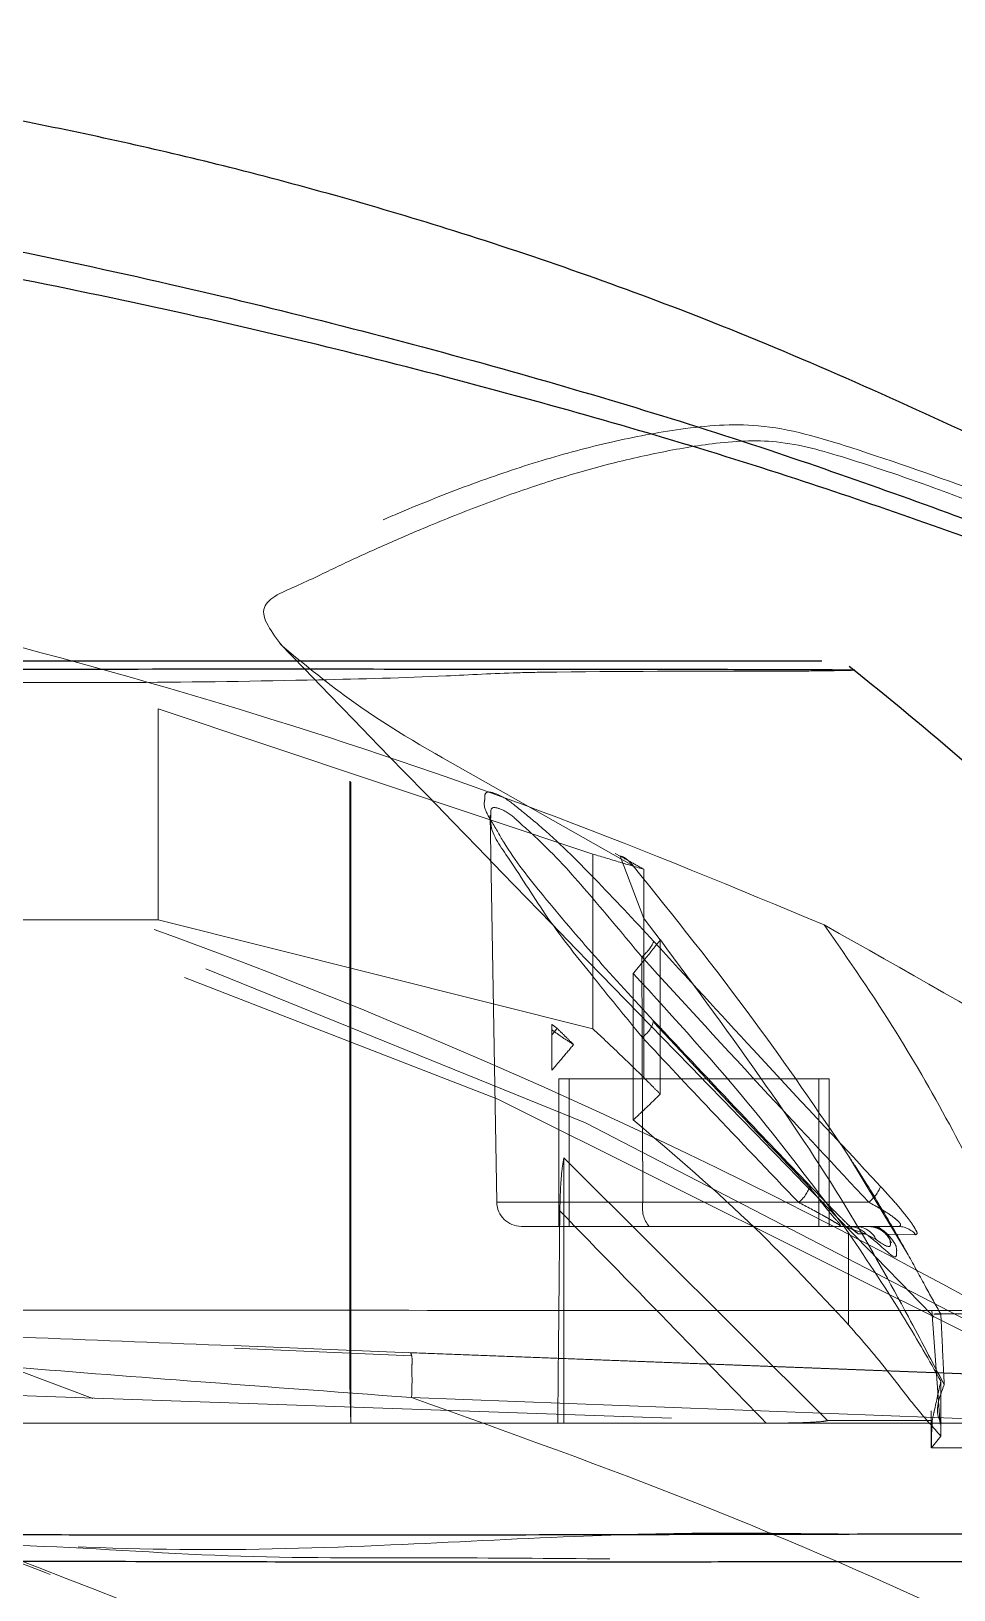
# Model space of a CAD drawing. Header units: millimetres. Extents: x 126 to 938, y 244 to 707.
# Drawn here: x 714.4 to 715.338, y 566.118 to 567.702 of the extents above; entities that cross this region are included whole.
import ezdxf

# ---------------------------------------------------------------- set-up
doc = ezdxf.new("R2010")
doc.units = ezdxf.units.MM
doc.linetypes.add('HIDDEN', pattern=[1.905, 1.27, -0.635])

msp = doc.modelspace()

# ---------------------------------------------------------------- linework, layer by layer
at = {"color": 7, "linetype": 'Continuous', "lineweight": 25}
msp.add_line((712.4689520265085, 567.0622526447003), (715.2036548520548, 567.0622526447003), dxfattribs=at)
at = {"color": 7, "linetype": 'HIDDEN', "lineweight": 18}
for p, q in [((715.1718885566218, 567.0622526447003), (713.9657021428568, 567.0622526447003)), ((715.2361066009028, 567.052626494569), (715.2352274323923, 567.0526324550334)), ((714.5291776324732, 567.013484124345), (714.97086295142, 566.8657957355206)), ((714.5291776324732, 567.013484124345), (714.5291776324732, 566.7989312450114)), ((714.724001374386, 566.9397114555064), (714.724001374386, 566.929209117097)), ((714.724001374386, 566.328030709428), (714.724001374386, 566.9397114555064)), ((714.7247732545359, 566.9387875835124), (714.7247732545359, 566.2872551719371)), ((714.724001374386, 566.880416754884), (714.724001374386, 566.929209117097)), ((714.8664117719156, 566.9052301685039), (714.8732782269938, 566.5118156711284)), ((714.724001374386, 566.880416754884), (714.724001374386, 566.5252326766674)), ((714.7248179580195, 566.4922117034619), (714.7248030568583, 566.8797730247204)), ((714.97086295142, 566.8657957355206), (714.97086295142, 566.688239459199)), ((714.998808589123, 566.8636440078441), (715.0227636958582, 566.8003915588084)), ((715.0227666760904, 566.8502687255566), (715.0227666760904, 566.8003915588084)), ((710.5125487710459, 566.7989312450114), (714.5291776324732, 566.7989312450114)), ((714.5291776324732, 566.7989312450114), (714.97086295142, 566.688239459199)), ((715.0227666760904, 566.8003915588084), (715.0232435132486, 566.7997716705029)), ((715.0227666760904, 566.8003915588084), (715.0227666760904, 566.6385113040631)), ((715.0232435132486, 566.7997716705029), (715.0395185615046, 566.7786001006785)), ((715.0395185615046, 566.7786001006785), (715.0395185615046, 566.6217922012036)), ((715.0207043553812, 566.7612730304423), (715.0218308831675, 566.5118156711284)), ((715.0120348597986, 566.7444406787579), (715.0120348597986, 566.595500592393)), ((714.9293453361017, 566.6871665755931), (714.9293453361017, 566.6926263610545)), ((714.9293453361017, 566.6820286552135), (714.9293453361017, 566.6926263610545)), ((714.9293453361017, 566.6460512916271), (714.9293453361017, 566.6871665755931)), ((714.9293453361017, 566.6460512916271), (714.9293453361017, 566.6820286552135)), ((715.0210739041788, 566.6795908252423), (715.0218308831675, 566.5118156711284)), ((715.2007193232996, 566.6372536460582), (714.9362058307154, 566.6372536460582)), ((714.9362058307154, 566.6372536460582), (714.9362058307154, 566.4872525970164)), ((714.9466932679636, 566.4872525970164), (714.9466932679636, 566.6372536460582)), ((714.9466932679636, 566.6372536460582), (715.2112067605478, 566.6372536460582)), ((715.2007193232996, 566.4872525970164), (715.2007193232996, 566.6372536460582)), ((715.2112067605478, 566.4872525970164), (715.2112067605478, 566.6372536460582)), ((714.9413765336496, 566.5568529407208), (714.9413765336496, 566.2872551719371)), ((714.9413765336496, 566.5568529407208), (715.2095795537455, 566.289812211198)), ((715.2308435107691, 566.5590583125775), (715.2914018298609, 566.4584456721966)), ((714.724001374386, 566.3372515479748), (714.724001374386, 566.5252326766674)), ((714.8732782269938, 566.5118156711284), (715.0218308831675, 566.5118156711284)), ((715.2514518167002, 566.5118156711284), (715.0218308831675, 566.5118156711284)), ((715.0218308831675, 566.5118156711284), (715.1798725987894, 566.5118156711284)), ((714.8982734347803, 566.4872525970164), (715.0283009673578, 566.4872525970164)), ((715.2007193232996, 566.4872525970164), (714.9362058307154, 566.4872525970164)), ((714.9466932679636, 566.4872525970164), (715.2112067605478, 566.4872525970164)), ((715.0283009673578, 566.4872525970164), (715.2808160449488, 566.4872525970164)), ((715.222892251156, 566.4872525970164), (715.0283009673578, 566.4872525970164)), ((715.2265311147196, 566.4872525970164), (715.222892251156, 566.4872525970164)), ((715.2265311147196, 566.4872525970164), (715.248766627453, 566.4795218745891)), ((715.2307600642664, 566.4872525970164), (715.2265311147196, 566.4872525970164)), ((715.2265311147196, 566.4872525970164), (715.2299494410975, 566.4870857040112)), ((715.2375162507517, 566.4872525970164), (715.2307600642664, 566.4872525970164)), ((715.2308315898401, 566.4808570186322), (715.2308315898401, 566.3872538844768)), ((715.2308315898401, 566.4808570186322), (715.2308405305369, 566.4808570186322)), ((715.2308405305369, 566.4808570186322), (715.2308435107691, 566.4808570186322)), ((715.2308435107691, 566.4808570186322), (715.2308435107691, 566.3872538844768)), ((715.2507663632853, 566.4872525970164), (715.2375162507517, 566.4872525970164)), ((715.248766627453, 566.4795218745891), (715.2591855193598, 566.4734898845378)), ((715.2522326375467, 566.4872525970164), (715.2507663632853, 566.4872525970164)), ((715.2527154351694, 566.486996297044), (715.2509690190775, 566.4872525970164)), ((715.2604521180613, 566.4872525970164), (715.2522326375467, 566.4872525970164)), ((715.2808160449488, 566.4872525970164), (715.2604521180613, 566.4872525970164)), ((715.2704001332743, 566.4792238513652), (715.2604521180613, 566.4872525970164)), ((715.2704001332743, 566.4792238513652), (715.299192156933, 566.4788245002452)), ((715.2731270457728, 566.4734362403576), (715.2704001332743, 566.4792238513652)), ((715.2723462249262, 566.4747594634716), (715.2710230018122, 566.4772449771586)), ((715.2746290828211, 566.4704738895122), (715.2723462249262, 566.4747594634716)), ((715.2731955911142, 566.4716361800853), (715.2731270457728, 566.4734362403576)), ((715.2913928891642, 566.458451632661), (715.2913869286997, 566.4584575931256)), ((715.2914018298609, 566.4584456721966), (715.2913928891642, 566.458451632661)), ((715.2914018298609, 566.4584456721966), (715.2914018298609, 566.4582728187266)), ((715.3156191970331, 566.4020000735943), (715.3240234519465, 566.2861048022929)), ((714.60545071616, 566.3660405914013), (714.7857815886957, 566.3587688247387)), ((714.786708440922, 566.3556872646038), (714.60684844508, 566.3633643428508)), ((716.9548512364847, 566.2255524436657), (713.2468284036142, 566.3552819530194)), ((715.5077130462153, 566.3314222137157), (714.7833556796534, 566.3589535991374)), ((714.7857815886957, 566.3587688247387), (715.507647481106, 566.3313328067485)), ((714.724001374386, 566.3372515479748), (714.7248239184839, 566.3372515479748)), ((714.724001374386, 566.3372515479748), (714.7248567010386, 566.3372515479748)), ((714.724001374386, 566.3325070182506), (714.724001374386, 566.3372515479748)), ((714.724001374386, 566.328030709428), (714.724001374386, 566.3325070182506)), ((714.7248567010386, 566.3372515479748), (714.7248239184839, 566.3372515479748)), ((714.7248567010386, 566.3372515479748), (714.7248567010386, 566.2872551719371)), ((715.3246463204844, 566.330140713853), (715.3246463204844, 566.2741838733378)), ((714.7247732545359, 566.2872551719371), (714.724001374386, 566.328030709428)), ((715.5298174287302, 566.2850021163646), (714.7866935397608, 566.3132487575238)), ((715.3149337436182, 566.2998079101269), (715.3149337436182, 566.2622569839184)), ((715.9442336226923, 566.2872551719371), (712.4737054969294, 566.2872551719371)), ((714.7247732545359, 566.2872551719371), (714.7248567010386, 566.2872551719371)), ((715.1472539569361, 566.2872551719371), (714.9352074529154, 566.2872551719371)), ((714.9413765336496, 566.2872551719371), (714.9352074529154, 566.2872551719371)), ((714.9413765336496, 566.2872551719371), (715.315792050503, 566.2872551719371)), ((715.1472539569361, 566.2872551719371), (715.3250754739267, 566.2872551719371)), ((715.2095795537455, 566.289812211198), (715.315792050503, 566.289812211198)), ((715.315792050503, 566.289812211198), (715.315792050503, 566.2872551719371)), ((715.315792050503, 566.2872551719371), (715.4378355409128, 566.2872551719371)), ((715.3150469924433, 566.2622569839184), (715.3246463204844, 566.2741838733378)), ((715.3150261308176, 566.2622569839184), (715.4617191220743, 566.2622569839184)), ((715.3150261308176, 566.2622569839184), (715.3150469924433, 566.2622569839184)), ((715.3150469924433, 566.2622569839184), (715.4617936278803, 566.2622569839184))]:
    msp.add_line(p, q, dxfattribs=at)
at = {"color": 7, "linetype": 'HIDDEN', "lineweight": 18, "flags": 128}
for points in [[(714.724001374386, 566.5252326766674), (714.7244573499186, 566.506743315858), (714.7248179580195, 566.4922117034619)], [(714.7248179580195, 566.4922117034619), (714.7248209382517, 566.41185868184), (714.7248239184839, 566.3372515479748)], [(714.7248567010386, 566.2872551719371), (714.7243768836481, 566.3125871459666), (714.724001374386, 566.3325070182506)]]:
    msp.add_lwpolyline(points, dxfattribs=at)
at = {"color": 7, "linetype": 'HIDDEN', "lineweight": 18}
for centre, radius, start, end in [((712.4736983350452, 561.1872472281483), 5.950008889255064, 2.000061522155501, 86.80824253981703), ((712.473701108752, 561.1872499447564), 5.950006022427449, 2.000036310601141, 86.80826775137147), ((712.4737119925136, 561.1872558024244), 5.935379830836895, 1.999959021739554, 88.0000409782593), ((714.9930482790114, 566.7953654843477), 0.04389936187989397, 309.0492459052975, 335.247450106869), ((715.006209173917, 566.7023092742504), 0.02714936704773619, 303.1968104408056, 347.3239303553194), ((712.473707300285, 561.1872552673046), 5.500000715256147, 269.9999812137001, 90.00001878630071), ((712.473707300285, 561.1872552673046), 5.500000715256147, 269.9999812137001, 90.00001878630071), ((715.1635977542961, 566.5352024532536), 0.02849231723571931, 304.8340284357388, 346.9343520287987), ((715.2244930210823, 566.544460729806), 0.04233764893380681, 309.5504222978172, 336.9076244013273), ((714.8982790399106, 566.5122573097677), 0.02500471337952839, 181.0120230342518, 269.9871564091051), ((715.0503166277567, 566.5061853443508), 0.02903684253542267, 168.8193612140098, 220.6944529668226), ((715.0503166277567, 566.5061853443508), 0.02903684253542267, 168.8193612140098, 220.6944529668226), ((715.2228946568443, 566.4623208293672), 0.02493176776532724, 43.94670994817035, 90.00552852037907), ((715.2307589359176, 566.4624139725529), 0.02483862448919072, 43.53219447626637, 89.99739721400161), ((715.2373480108622, 566.4630473130463), 0.02420586864257061, 25.55685967821407, 89.6017695804483), ((715.250769679618, 566.4622552862654), 0.02499731097119578, 26.56970697689945, 90.00760129207278), ((715.2522075954608, 566.4626267974896), 0.02462581225952496, 42.37420062286228, 89.94173568513645), ((715.2518511172844, 566.4633122032044), 0.02369985962849166, 36.00701073309779, 87.9099981291114), ((715.280775568469, 566.4629172151012), 0.02433541557696801, 40.81873610716577, 89.90470133864812)]:
    msp.add_arc(centre, radius, start, end, dxfattribs=at)
at = {"color": 7, "linetype": 'Continuous', "lineweight": 25}
for points, knots in [([(715.9472704793436, 566.9747887889567), (715.8588795059284, 567.0268509974403), (715.6708990000145, 567.1375713562236), (715.3822179166633, 567.2820472695264), (715.0989083162517, 567.4080163804689), (714.8408584296297, 567.4984379399642), (714.6109509649926, 567.5635709925393), (714.3762381805185, 567.6160724232227), (714.1414525385702, 567.6543882312185), (713.9135801045602, 567.6776662735082), (713.7299796016772, 567.6877757455204), (713.5791739729076, 567.6897454578453), (713.4399423633569, 567.6917905717961), (713.287042918762, 567.6943322436409), (713.126053245603, 567.6969502389225), (712.9588151150624, 567.6992960648685), (712.7905869853462, 567.7010905175391), (712.6080133635962, 567.7022020740407), (712.4231152552511, 567.7023550001032), (712.2381622893922, 567.7015756405184), (712.0651481788186, 567.7000755979167), (711.9007322123509, 567.6980634918211), (711.76193414748, 567.695994753081), (711.6575219777206, 567.6942890284922), (711.5860097573906, 567.6930984698092), (711.5200831266523, 567.6920486658086), (711.43070309715, 567.6905865244839), (711.2946071607263, 567.6891814692667), (711.1095488602718, 567.6830706150598), (710.8738585682239, 567.6624519787795), (710.5927392854986, 567.6209599089093), (710.2904837978414, 567.5529770450813), (709.9659949288681, 567.4530327817155), (709.6233365183123, 567.3110958769531), (709.2810310160725, 567.1416294240304), (709.0600950856269, 567.0087208616754), (708.9613021279795, 566.949289921922)], [0, 0, 0, 0, 0.04231736362872776, 0.08999606087041477, 0.1331123179961992, 0.1701618733610372, 0.2027108646094698, 0.2316588051868603, 0.2693587445506256, 0.3007927539516848, 0.3261309828795012, 0.345201322074111, 0.3630177887453735, 0.3835874888518798, 0.4082983958859761, 0.429453567013572, 0.4525992741077616, 0.4777157631982925, 0.5047874228981502, 0.5288908060094043, 0.5540307089799764, 0.5761782585917332, 0.5967364230268419, 0.6113073064644587, 0.6192661285243114, 0.6262475785535921, 0.6385131599523989, 0.6561504368125015, 0.6824067311702778, 0.7148913534796509, 0.7537160976182404, 0.7995730400635309, 0.8425872370741762, 0.8936451826707259, 0.9524427423695612, 1, 1, 1, 1]), ([(712.5378728772623, 567.6532803813641), (712.6812571453918, 567.6506656048541), (712.9646527416037, 567.6454975612628), (713.3839729880452, 567.6157715917827), (713.7895923799857, 567.5787146533997), (714.1746918195321, 567.522290593151), (714.5327599011798, 567.4500381998478), (714.8580867112654, 567.3672507968857), (715.1479928588319, 567.2802201511482), (715.325944811222, 567.2148992282396), (715.4092104102594, 567.1843348781291)], [0, 0, 0, 0, 0.1470747175839255, 0.2906896817979619, 0.4310749164203535, 0.5647916671621273, 0.6896955589664244, 0.8055916756709212, 0.9090342906289686, 1, 1, 1, 1]), ([(715.4237748052103, 567.1615837852185), (715.3418149510479, 567.190884383257), (715.1665948571643, 567.2535254603017), (714.8812742336069, 567.3369173175957), (714.5610971855896, 567.4166723200342), (714.2086736375244, 567.4866068724185), (713.8290602609244, 567.5421309269466), (713.4283608685648, 567.5786931186082), (713.0134294332141, 567.608627125626), (712.7328986008043, 567.6149586172247), (712.5909955169184, 567.6181613246623)], [0, 0, 0, 0, 0.09054682876782154, 0.1935779900985844, 0.3091218690316054, 0.4337747086725226, 0.5672581879498823, 0.7080876154858291, 0.8523396974540457, 0.9999999999999999, 0.9999999999999999, 0.9999999999999999, 0.9999999999999999]), ([(715.2352274323923, 567.0526324550334), (715.2258020554781, 567.0527609146134), (715.19411415205, 567.0531927928076), (715.12804777817, 567.0531583375848), (715.0254373187771, 567.0534341026728), (714.8875266292117, 567.0535104717374), (714.7162716924212, 567.0535938059224), (714.5138661680228, 567.0535801408929), (714.282612073042, 567.05347302351), (714.0255670134184, 567.0532804192968), (713.7459973559611, 567.0529664352415), (713.4470949319152, 567.0525052252356), (713.1323157857627, 567.0518940607459), (712.8051110538852, 567.0510972629828), (712.5836511987341, 567.0504227335273), (712.4715776111109, 567.0500813762371)], [0, 0, 0, 0, 0.01023229909790423, 0.03440075750896051, 0.07171442606968068, 0.1216190598510386, 0.1841049699049873, 0.2576150079243001, 0.3413339427098637, 0.43513561644183, 0.5366422509786885, 0.6448121707426349, 0.759600112920225, 0.8783414818417046, 1, 1, 1, 1]), ([(716.0200566913111, 566.1795972625439), (715.9891086956725, 566.2245507820453), (715.9171666396869, 566.3290502350786), (715.789896459279, 566.4872677096322), (715.6455833428405, 566.6563213577929), (715.4985518041668, 566.8141191762084), (715.3635428521249, 566.950195628944), (715.2719375554226, 567.0239128481884), (715.2315826083643, 567.0563875476543)], [0, 0, 0, 0, 0.1383754036175431, 0.3216690072696306, 0.5145973383427681, 0.7019878010020976, 0.8687164722323744, 1, 1, 1, 1]), ([(715.2361453439219, 567.0525907317821), (715.2366205443765, 567.0525996905602), (715.2375900721283, 567.0526179687078), (715.236607552361, 567.052623615482), (715.2361066009028, 567.052626494569)], [0, 0, 0, 0, 0.49013600047354, 1, 1, 1, 1]), ([(712.4736697341425, 566.1727963725749), (712.5002474271918, 566.1727158987593), (712.5702618306144, 566.172503904205), (712.7006204382179, 566.1725330674169), (712.8810834185305, 566.1726213545375), (713.0760114606242, 566.172878671283), (713.2652044964594, 566.1731550866418), (713.4279639247779, 566.1733606690344), (713.578797447536, 566.1735323090181), (713.7838294722168, 566.1737057598554), (714.0421530254404, 566.1738507572483), (714.3406401913644, 566.173910044554), (714.5412177829077, 566.1738774786393), (714.6490584673951, 566.1738151654303), (714.6814655154745, 566.1737994071758), (714.7135844692701, 566.1737741450677), (714.7454093754553, 566.1737480457731), (714.7769362636712, 566.1737345141402), (714.8003797568525, 566.1736877528577), (714.821088408154, 566.1737067072667), (714.8438414938375, 566.1737444088814), (714.9346035003244, 566.1739394026071), (715.0654255820067, 566.1742901152077), (715.2279903404515, 566.1745917893278), (715.3612654260148, 566.1746360942059), (715.4839943671276, 566.1746826989121), (715.6222821184442, 566.1746695684225), (715.7634735947414, 566.174619277779), (715.8953856352048, 566.1745974551583), (715.9675440063828, 566.1745580747048), (715.9955532218439, 566.1745427886668)], [0, 0, 0, 0, 0.02263940906283525, 0.05963966535553109, 0.1110414659243418, 0.1763608157247533, 0.2256826885607465, 0.2721993853105403, 0.3150020829021037, 0.3541652471321644, 0.4468490979581632, 0.5350463639810237, 0.6084215277748363, 0.6177043828428657, 0.6269068485794, 0.6360263874734664, 0.6450638446394956, 0.6540158352644037, 0.6628815145991086, 0.6650334110628987, 0.6716558083554499, 0.6822629935131838, 0.7423461571224348, 0.7830926127752273, 0.8207385257216829, 0.8558720551673417, 0.8876351541837546, 0.9385343035528264, 0.9761412860747425, 1, 1, 1, 1]), ([(716.0045207406504, 566.1475597659771), (715.9959357466274, 566.1474613989441), (715.9736502399417, 566.1472060511634), (715.9306826732972, 566.1469855339756), (715.8885728812747, 566.1468305822835), (715.8515891491822, 566.1467140164315), (715.8258051599056, 566.1466514267536), (715.7973012339723, 566.1465832800677), (715.7658965292301, 566.1465264349952), (715.7314063026486, 566.146466149192), (715.6936447725784, 566.1464066616905), (715.652423192195, 566.1463480308904), (715.6108380330122, 566.1462890724224), (715.5664335621942, 566.1462480723304), (715.516408371787, 566.1462285148955), (715.454268543101, 566.1462084057191), (715.3786143522443, 566.1462071323577), (715.2977844953514, 566.146202391478), (715.2119438571757, 566.1462217592136), (715.1189615972676, 566.1461327238219), (715.0151978961472, 566.1459998043115), (714.9115593345873, 566.1458954944487), (714.8094932849955, 566.1458634115141), (714.6980543820561, 566.1459888219085), (714.5595043655311, 566.1462772949129), (714.3904060299884, 566.1467308487883), (714.2061155093643, 566.1472741108342), (714.0256614771586, 566.1477875270973), (713.8668091366271, 566.1482113363322), (713.6333993355107, 566.148777299748), (713.3135479182349, 566.149514614976), (712.8966005065521, 566.150423013433), (712.6152893837057, 566.1509963380199), (712.4736250306589, 566.1512850562756)], [0, 0, 0, 0, 0.007294623479410969, 0.01893587577214551, 0.03650726993739855, 0.04307310318267955, 0.05035889658903558, 0.05841445395366172, 0.06729125874333551, 0.07704164546894283, 0.08771878894035035, 0.09937501990328276, 0.1120652012066745, 0.1230512553405597, 0.1371028666350556, 0.1545686265562497, 0.1758477671472218, 0.2013817229257485, 0.2232449404495881, 0.2487814363883447, 0.2803832312600485, 0.3114068488762438, 0.3368369880044355, 0.3671026579679934, 0.4060898750370777, 0.4545549267205621, 0.5107759476837105, 0.56267122812136, 0.6078765834765486, 0.6457437934245708, 0.7609862079204994, 0.87963599205901, 1, 1, 1, 1])]:
    msp.add_open_spline(points, degree=3, knots=knots, dxfattribs=at)
at = {"color": 7, "linetype": 'HIDDEN', "lineweight": 18}
for points, knots in [([(715.9477413560373, 566.9756053725903), (715.9412243771177, 566.9795020599247), (715.9132935927515, 566.996202671515), (715.8503997728887, 567.0262481904109), (715.7503917677611, 567.0738688387246), (715.6316568597689, 567.1259694482119), (715.500115073266, 567.180415441183), (715.3693021464179, 567.2326392835165), (715.247831893908, 567.2750513741221), (715.1454818820641, 567.3061095176918), (715.0622165375801, 567.299295219241), (714.989207462564, 567.2852924033999), (714.9186477624241, 567.2664409592372), (714.8484484505186, 567.2426620140224), (714.7898573563632, 567.2195010116734), (714.7424674162266, 567.1989724659646), (714.7061201629342, 567.1829083752502), (714.6697691582276, 567.1646001710253), (714.6364998871826, 567.1530209694477), (714.6027796454485, 567.1229217012245), (714.6495636378096, 567.0715307790175), (714.719516089062, 567.0232800159846), (714.8463535581606, 566.9477329147055), (714.9435940009935, 566.8940984594244), (714.998808589123, 566.8636440078441)], [0, 0, 0, 0, 0.01193644901539988, 0.05115781217989747, 0.1094481919907005, 0.1861743816045954, 0.2549494205494959, 0.3333748884476264, 0.4073331878999519, 0.4580713727160056, 0.4993026174799532, 0.5369369929066267, 0.5751428665106922, 0.6139727598137831, 0.6534233635278751, 0.6741974566826453, 0.6951065855076849, 0.7161261880847272, 0.7372941158812386, 0.7532168685271423, 0.7746773883149473, 0.8241655465640308, 0.9001585488240353, 1, 1, 1, 1]), ([(714.6554828549845, 567.0769571105662), (714.6444249877434, 567.091342453668), (714.6229028416329, 567.1193409319758), (714.6766315506346, 567.1406434430819), (714.7136519737907, 567.1595348560056), (714.7582690558904, 567.1794789307086), (714.8061385989546, 567.2002767873277), (714.8593021531941, 567.2215286021967), (714.9173143695599, 567.2421212091234), (714.9754539485524, 567.2596668239456), (715.0337539540528, 567.2734833072807), (715.0941201284613, 567.2842780044107), (715.1603176598716, 567.2884518954149), (715.2374612740075, 567.2661817891515), (715.330726669939, 567.2343273307059), (715.4362731047987, 567.1921073480589), (715.5424871630518, 567.1499949108802), (715.6565436775471, 567.1026160725349), (715.7622835100854, 567.0540445045516), (715.8775077412785, 567.0064641307819), (715.9152934032289, 566.9746225363824), (715.988280749045, 566.9552772212186), (715.9766391136847, 566.9488845106852), (715.9761399890406, 566.9486104289714)], [0, 0, 0, 0, 0.02924596646547047, 0.0569220040070973, 0.08926303854139818, 0.1213919798726045, 0.1532602615762076, 0.1952816433174599, 0.2367225498510086, 0.2775592812922854, 0.3178177427858902, 0.3575501852759495, 0.4015308818860885, 0.4500372173207348, 0.5179400545917352, 0.6010785264178115, 0.6791075410462089, 0.7492156483573493, 0.8483324180081808, 0.9235679525537004, 0.9741002616876775, 0.9988895720171996, 1, 1, 1, 1]), ([(715.2062089110834, 566.793745640916), (715.1160044989131, 566.8311866679727), (714.9324984912288, 566.9073542659147), (714.6482380096242, 567.0043307397299), (714.3083048521959, 567.1010963350266), (713.912561423026, 567.1847444665068), (713.4605798115472, 567.233718420463), (713.0066238500872, 567.264337471651), (712.5515948894076, 567.2767156462318), (712.09653938165, 567.2708808066453), (711.6420437302444, 567.2454315132829), (711.1878791350639, 567.2063303171827), (710.7395409935119, 567.1268433187475), (710.3018097841175, 567.0087344007529), (709.9490444603599, 566.8825446644809), (709.6769945907569, 566.7668182027405), (709.4792713459891, 566.6752565628976), (709.2913198449265, 566.583501029502), (709.1394293321232, 566.5060161556313), (709.0252674977314, 566.4468560921257), (708.9442828565053, 566.4048564847081), (708.8717650812978, 566.367278257065), (708.7874665754636, 566.3256624069461), (708.7070694650228, 566.2831255459174), (708.642501345562, 566.2676844015228), (708.6198062564356, 566.2622569839184)], [0, 0, 0, 0, 0.04286800910348014, 0.0872078983575944, 0.1317575571259973, 0.1979900406393501, 0.264474472224155, 0.3311575165065956, 0.3977141034193027, 0.464252403061731, 0.5308814069165763, 0.5975350640305698, 0.6642469636264188, 0.7304674446765838, 0.7963580123948869, 0.8285374963844404, 0.8602342608819765, 0.8920051099236712, 0.9203521539133135, 0.9350898317930043, 0.9484513594212207, 0.9604071260139918, 0.9709302055009108, 0.9897822395548614, 0.9999999999999999, 0.9999999999999999, 0.9999999999999999, 0.9999999999999999]), ([(711.0271126891596, 567.1599446574871), (711.1900388029751, 567.1824409909185), (711.5164585425605, 567.2275120180752), (712.0105810784645, 567.2578020720416), (712.5060370214484, 567.268760561975), (713.0094178076333, 567.2550483045204), (713.5180728878378, 567.2175793071509), (714.0318155471336, 567.1518557153587), (714.3634900240713, 567.0595802355316), (714.5291776324732, 567.013484124345)], [0, 0, 0, 0, 0.1397463526730235, 0.279979476458924, 0.4204453677919568, 0.5608909643338014, 0.7077472423262529, 0.8540054667006526, 0.9999999999999999, 0.9999999999999999, 0.9999999999999999, 0.9999999999999999]), ([(712.6612068082316, 567.1423970500651), (712.8404200553426, 567.1323605601161), (713.1986781803879, 567.1122970094069), (713.732506562015, 567.0227745641422), (714.2580916304114, 566.8876986337118), (714.7649105192403, 566.7048001316862), (715.2390776480455, 566.4834744448252), (715.6788381725428, 566.2294594075157), (716.0881205000826, 565.9453006956211), (716.4717005123674, 565.628673361292), (716.8495432717177, 565.2597283344744), (717.2124458274744, 564.8343438207048), (717.5492727305418, 564.3501158220519), (717.8365105641828, 563.8355404235186), (718.0703979697041, 563.2955552067561), (718.2541273323689, 562.7362045865334), (718.3289404723134, 562.3516898123321), (718.3663369084818, 562.1594845096294)], [0, 0, 0, 0, 0.0655672754651895, 0.1310729510856261, 0.1974602184647737, 0.2636895202826277, 0.3277131201390289, 0.3884786754545258, 0.4490988163892885, 0.5096259679773383, 0.5700662721743041, 0.641911478792776, 0.713661743093596, 0.7853303573156628, 0.8569346825122677, 0.9284867201498247, 1, 1, 1, 1]), ([(714.6527112390024, 567.0798896590892), (714.7866286566285, 566.9417688789035), (715.0081319924072, 566.7133130581911), (715.2300292454486, 566.4852398729104), (715.3177709247095, 566.395056132478)], [0, 0, 0, 0, 0.6045842025602708, 1, 1, 1, 1]), ([(715.0120408202631, 566.8537377158824), (714.9578196683826, 566.8844532692334), (714.8624045868469, 566.9385046297404), (714.7396643877914, 567.0077822358672), (714.6792426032059, 567.0574329043503), (714.6554828549845, 567.0769571105662)], [0, 0, 0, 0, 0.4440286338177737, 0.7813745527465344, 1, 1, 1, 1]), ([(714.0363157655222, 567.0442818443005), (714.113198568567, 567.0430922111432), (714.2694464146298, 567.0406745363046), (714.488159162246, 567.0393499264079), (714.6730993408493, 567.0422160640677), (714.8029214560327, 567.0454744093679), (714.8834696099781, 567.050152672302), (714.9991383673065, 567.051669617087), (715.1035168828224, 567.0518543055698), (715.1981223047519, 567.0518215016218), (715.2203996030672, 567.052300688262), (715.2298977919284, 567.0524710745121), (715.2359377211187, 567.0525867552522), (715.2361453439219, 567.0525907317821)], [0, 0, 0, 0, 0.1922279902610009, 0.390662257900913, 0.5467452343626474, 0.6546144591366517, 0.7152886386506356, 0.748403740354805, 0.9437764532583155, 0.9762509996046347, 0.9848976613239461, 0.9994808565149474, 1, 1, 1, 1]), ([(714.7247732545359, 566.9387875835124), (714.7246293496621, 566.9389605537281), (714.7243726957859, 566.9392690455473), (714.7241147089588, 566.9395764233113), (714.724001374386, 566.9397114555064)], [0, 0, 0, 0, 0.5606962800829203, 1, 1, 1, 1]), ([(714.7247851754648, 566.9286369125073), (714.7247833391102, 566.9305303535688), (714.7247800575655, 566.9339139113952), (714.7247753345492, 566.9372974675041), (714.7247732545359, 566.9387875835124)], [0, 0, 0, 0, 0.5596006212523266, 1, 1, 1, 1]), ([(714.724001374386, 566.929209117097), (714.7241477967331, 566.9291043502618), (714.7244108856929, 566.9289161071537), (714.7246701880281, 566.9287226852939), (714.7247851754648, 566.9286369125073)], [0, 0, 0, 0, 0.5565507087117005, 1, 1, 1, 1]), ([(714.7247851754648, 566.9286369125073), (714.7247894189925, 566.9231791141008), (714.7247973252078, 566.9130105629664), (714.7248039064331, 566.8998776719386), (714.7248028732421, 566.8890475074222), (714.7248029943942, 566.8829280972418), (714.7248030568583, 566.8797730247204)], [0, 0, 0, 0, 0.3350817776825784, 0.6242986524474675, 0.8062942402877934, 1, 1, 1, 1]), ([(714.8611039782984, 566.921371106309), (714.8608884298571, 566.9202729065579), (714.8594535415668, 566.9129622809043), (714.8689945034888, 566.8980166550743), (714.8863136057714, 566.8657941784238), (714.9233858144095, 566.8194078907512), (714.9743121907381, 566.759417320378), (715.0126901763686, 566.7179623383306), (715.03269680991, 566.696351651353)], [0, 0, 0, 0, 0.01164527348560032, 0.07752163027936963, 0.1691278651798053, 0.4070172758118159, 0.6908751758494404, 1, 1, 1, 1]), ([(715.0329143668635, 566.7769848148052), (715.0128228442782, 566.7985431776201), (714.9748112684089, 566.8393298994963), (714.9288102945873, 566.8854142698248), (714.8932023470012, 566.9139442037123), (714.8786481744982, 566.925487016602), (714.860956090122, 566.9308100182309), (714.861063297722, 566.9239675300826), (714.8611039782984, 566.921371106309)], [0, 0, 0, 0, 0.3715035174094187, 0.7028553499475245, 0.8346074353327648, 0.9272911877677101, 0.9724101986701247, 1, 1, 1, 1]), ([(715.0210739041788, 566.6795908252423), (715.0037251460687, 566.7008067164653), (714.9702204402622, 566.7417798045294), (714.9216150069554, 566.8031156046807), (714.8906179005563, 566.8551272747128), (714.8654162163396, 566.8896736707483), (714.8672399818101, 566.9040045670847), (714.8673982287867, 566.9052480498973)], [0, 0, 0, 0, 0.2997131362811167, 0.5788195554788155, 0.8432861087658284, 0.9864020347593279, 1, 1, 1, 1]), ([(714.8673982287867, 566.9052480498973), (714.8671688114201, 566.9080626234866), (714.8666200442759, 566.9147950933693), (714.8830320222987, 566.910226267579), (714.8961706139007, 566.8978087894501), (714.9286467221306, 566.8691569820572), (714.9696284103335, 566.8226373566027), (715.003115160896, 566.7824052692346), (715.0207043553812, 566.7612730304423)], [0, 0, 0, 0, 0.03091784417296729, 0.0739555915426014, 0.1618622101852166, 0.3020806637509954, 0.6334120589772498, 0.9999999999999999, 0.9999999999999999, 0.9999999999999999, 0.9999999999999999]), ([(714.7248030568583, 566.8797730247204), (714.7246532860206, 566.879894512737), (714.7243871215757, 566.8801104145175), (714.724118738291, 566.8803235505712), (714.724001374386, 566.880416754884)], [0, 0, 0, 0, 0.5627003927256606, 1, 1, 1, 1]), ([(714.97086295142, 566.8657957355206), (714.980690223687, 566.8628235908503), (714.9979758736056, 566.857595746248), (715.0152941994819, 566.8524772458641), (715.0227666760904, 566.8502687255566)], [0, 0, 0, 0, 0.5685220002355671, 1, 1, 1, 1]), ([(715.0227666760904, 566.8502687255566), (715.0182972702144, 566.8527755896083), (715.0103201200703, 566.8572499272466), (715.002324468786, 566.8616911122615), (714.998808589123, 566.8636440078441)], [0, 0, 0, 0, 0.560276012795772, 1, 1, 1, 1]), ([(714.998808589123, 566.8636440078441), (714.9997750972873, 566.8634292746656), (715.0019679555073, 566.8629420781443), (715.005136977866, 566.8607708771385), (715.0086209276592, 566.8577197711913), (715.010827706282, 566.8551373941074), (715.0120288993342, 566.8537317554179)], [0, 0, 0, 0, 0.1748595089507674, 0.3967293041995013, 0.6716278829045376, 1, 1, 1, 1]), ([(715.2308494712336, 566.5590642730418), (715.1991750757603, 566.6054551857766), (715.1301407319863, 566.7065641783832), (715.0535111520852, 566.802058291686), (715.0120408202631, 566.8537377158824)], [0, 0, 0, 0, 0.4588208381736379, 0.9999999999999999, 0.9999999999999999, 0.9999999999999999, 0.9999999999999999]), ([(715.2062089110834, 566.793745640916), (715.2311504689549, 566.7577419701878), (715.2779652323118, 566.6901638608408), (715.3351334441156, 566.5893986621716), (715.3815528250069, 566.4981930764429), (715.4158893157024, 566.4252507175897), (715.4407800233921, 566.3700873471937), (715.4567476730012, 566.3334899433994), (715.4651828983999, 566.3046507207248), (715.465846188501, 566.2840212455299), (715.467065260378, 566.2700331001652), (715.4630658816303, 566.2641336688085), (715.4617936278803, 566.2622569839184)], [0, 0, 0, 0, 0.2195694856709193, 0.4121271640309095, 0.5804723775428203, 0.7327763797125482, 0.8165487399862188, 0.8837638554873155, 0.9336098845342575, 0.9648903181091094, 0.9888311592214287, 1, 1, 1, 1]), ([(715.2062089110834, 566.793745640916), (715.287280986702, 566.7479018726824), (715.4572659233438, 566.651780612937), (715.7047673672637, 566.5002033862378), (715.9489859974979, 566.33379906843), (716.1804850717691, 566.1588852078598), (716.3803434813235, 565.9979987051397), (716.4945243850149, 565.888842033534), (716.5386379624827, 565.8466695586864)], [0, 0, 0, 0, 0.1704401874476276, 0.3573642865747787, 0.5309626076843676, 0.7110042695598571, 0.8883470428899398, 1, 1, 1, 1]), ([(715.0395275022013, 566.7786001006785), (715.0344582136659, 566.7721446534554), (715.0254303600761, 566.7606482014427), (715.0161181225316, 566.7493811118884), (715.0120348597986, 566.7444406787579)], [0, 0, 0, 0, 0.561516476220302, 1, 1, 1, 1]), ([(715.2634383107645, 566.5278552810375), (715.220175499531, 566.574134542239), (715.1429108735231, 566.6567863558106), (715.0665281035748, 566.7402534723611), (715.0329143668635, 566.7769848148052)], [0, 0, 0, 0, 0.5599303778296569, 1, 1, 1, 1]), ([(715.039524521969, 566.7785941402142), (715.0756229738621, 566.7297024090327), (715.1430034167931, 566.6384423596425), (715.2279583505712, 566.5109262411071), (715.2856024735765, 566.4074945011928), (715.3160271352608, 566.3492919191158), (715.3280914689524, 566.3262127677624)], [0, 0, 0, 0, 0.3392992564764792, 0.6333272755117109, 0.8546027512248047, 1, 1, 1, 1]), ([(715.0207043553812, 566.7612730304423), (715.0635456659473, 566.714483724144), (715.1400395389983, 566.630940639004), (715.2174125069513, 566.548211405638), (715.2514518167002, 566.5118156711284)], [0, 0, 0, 0, 0.5600619874175874, 1, 1, 1, 1]), ([(715.0120348597986, 566.7444406787579), (715.0538072225124, 566.6986895892582), (715.1308952807132, 566.6142590610102), (715.1994329919693, 566.5227700842673), (715.2308315898401, 566.4808570186322)], [0, 0, 0, 0, 0.5418785177473182, 1, 1, 1, 1]), ([(715.03269680991, 566.696351651353), (715.0621714662101, 566.664926243861), (715.1147974886578, 566.6088172197806), (715.1679635236226, 566.5532198153026), (715.1913524533732, 566.5287612716381)], [0, 0, 0, 0, 0.5600775990508631, 0.9999999999999999, 0.9999999999999999, 0.9999999999999999, 0.9999999999999999]), ([(715.1914657021982, 566.5268181602183), (715.1674163173967, 566.5519793835747), (715.1142693846078, 566.6075833775077), (715.0616741186191, 566.6637096358327), (715.0328786040766, 566.6944383422557)], [0, 0, 0, 0, 0.4525074833034801, 1, 1, 1, 1]), ([(714.9293453361017, 566.6926263610545), (714.9303278105216, 566.6918621233818), (714.9320825369983, 566.6904971737692), (714.9338468543933, 566.6891446477084), (714.9346233273966, 566.688549403352)], [0, 0, 0, 0, 0.5599017470534732, 1, 1, 1, 1]), ([(714.9293453361017, 566.6820286552135), (714.9303299113644, 566.6832445048091), (714.9320897259978, 566.6854176956165), (714.9338485322439, 566.6875917025968), (714.9346233273966, 566.688549403352)], [0, 0, 0, 0, 0.5594766880846551, 1, 1, 1, 1]), ([(714.9293453361017, 566.6871665755931), (714.9329308342133, 566.6845168356317), (714.9400916128731, 566.6792249066501), (714.9476056657835, 566.6744478692036), (714.9513573314173, 566.672062758607)], [0, 0, 0, 0, 0.5007134394018767, 1, 1, 1, 1]), ([(714.9346233273966, 566.688549403352), (714.937757618745, 566.685466946196), (714.9433405215321, 566.6799763721765), (714.948913202971, 566.6744754250312), (714.9513573314173, 566.672062758607)], [0, 0, 0, 0, 0.5614089064230909, 1, 1, 1, 1]), ([(714.97086295142, 566.688239459199), (714.9807321660475, 566.6789791751612), (714.9982062773131, 566.662583216644), (715.0153190412074, 566.645810811594), (715.0227666760904, 566.6385113040631)], [0, 0, 0, 0, 0.5647906481384731, 1, 1, 1, 1]), ([(715.1798725987894, 566.5118156711284), (715.1500824709447, 566.5429893590488), (715.0968816457702, 566.5986610208072), (715.0442389847782, 566.6548605615081), (715.0210739041788, 566.6795908252423)], [0, 0, 0, 0, 0.5599561237415117, 1, 1, 1, 1]), ([(714.9513573314173, 566.672062758607), (714.9472323545339, 566.6671797405387), (714.9399025167723, 566.6585029088283), (714.9325570364523, 566.6498393165343), (714.9293453361017, 566.6460512916271)], [0, 0, 0, 0, 0.5627651003530306, 1, 1, 1, 1]), ([(715.0227666760904, 566.6385113040631), (715.0258717739674, 566.6353698096248), (715.0314178265206, 566.629758748737), (715.0370428498427, 566.6242269030759), (715.0395185615046, 566.6217922012036)], [0, 0, 0, 0, 0.5598753071784225, 1, 1, 1, 1]), ([(715.0395185615046, 566.6217922012036), (715.0344446263613, 566.6168287019184), (715.0253811289393, 566.6079624744829), (715.0161140391747, 566.5993094660093), (715.0120348597986, 566.595500592393)], [0, 0, 0, 0, 0.5598208844910351, 1, 1, 1, 1]), ([(715.2308435107691, 566.3872538844768), (715.1998156722203, 566.4204581300862), (715.130966783588, 566.4941363337582), (715.0542035373129, 566.5595607320288), (715.0120348597986, 566.595500592393)], [0, 0, 0, 0, 0.4506657865501796, 1, 1, 1, 1]), ([(714.9373651410563, 566.503023986024), (714.9376169197593, 566.5129300466687), (714.937986294148, 566.527462829031), (714.9395212356519, 566.5454234247632), (714.9408197130446, 566.5534226615965), (714.9413765336496, 566.5568529407208)], [0, 0, 0, 0, 0.5501401951139206, 0.8070885098597502, 1, 1, 1, 1]), ([(715.2308375503046, 566.5590583125775), (715.233044447586, 566.5556657694699), (715.244662206241, 566.5378064212431), (715.2628326182917, 566.508549070734), (715.2797170284595, 566.4793897946265), (715.2881530350174, 566.4641894848046), (715.2904572871429, 566.4600121217798), (715.2911568033279, 566.4587240163155), (715.2914018298609, 566.4582728187266)], [0, 0, 0, 0, 0.1032358989615961, 0.54346424219248, 0.8783086239693059, 0.9626107089687651, 0.9869032789388371, 1, 1, 1, 1]), ([(715.1913524533732, 566.5287612716381), (715.1965327453033, 566.52337356975), (715.2067471128912, 566.5127502364942), (715.2193777519534, 566.4999426344541), (715.2287149926893, 566.4905729983137), (715.2343482466391, 566.4852274144206), (715.2380965597888, 566.4814851353626), (715.2402246535554, 566.4800435459005), (715.2408451701624, 566.4796232024852)], [0, 0, 0, 0, 0.3212812701569251, 0.6334942193673819, 0.7733959408865552, 0.8896394946796952, 0.9678207194703086, 1, 1, 1, 1]), ([(715.2225018407328, 566.48789632718), (715.2223289476473, 566.4884564522736), (715.2217979301131, 566.4901768001121), (715.2176200985493, 566.494221251126), (715.2074686964987, 566.5064491844465), (715.1982677130367, 566.5181604058404), (715.1914657021982, 566.5268181602183)], [0, 0, 0, 0, 0.03489429098519223, 0.1071730561222152, 0.3399598451638616, 1, 1, 1, 1]), ([(715.299192156933, 566.4788245002452), (715.2996654343923, 566.4791450524388), (715.3011686493753, 566.4801631842993), (715.2986720264433, 566.4843577923297), (715.2960381856052, 566.4891799346711), (715.2887022289585, 566.4990599495928), (715.2779814547029, 566.5120483632921), (715.2683634548198, 566.5225021505662), (715.2634383107645, 566.5278552810375)], [0, 0, 0, 0, 0.02499684903846864, 0.07939452274194708, 0.1810377895960076, 0.3198125914791207, 0.6516925543492043, 1, 1, 1, 1]), ([(715.222892251156, 566.4872525970164), (715.2229146503462, 566.4873366717471), (715.2230398487466, 566.4878066004248), (715.2215701543303, 566.4883787340591), (715.2201275820961, 566.4896465212277), (715.2167466665451, 566.4915773839904), (715.2119252505249, 566.4944639882895), (715.1993521751308, 566.5015023335822), (715.1884426524002, 566.5072783108632), (715.1798725987894, 566.5118156711284)], [0, 0, 0, 0, 0.004994564162156873, 0.02791669881138813, 0.0710394807435974, 0.1340667992195352, 0.2545922716895924, 0.4144396275371597, 1, 1, 1, 1]), ([(715.2808160449488, 566.4872525970164), (715.2817570898471, 566.4872409335953), (715.2829933703255, 566.4872256109898), (715.2839063018222, 566.4885172776779), (715.283649285019, 566.489609085059), (715.2829029582035, 566.4908003591249), (715.280943175924, 566.4930149398895), (715.2753153838667, 566.4976575894614), (715.2651733385983, 566.5042526687146), (715.2562108168462, 566.5091926144544), (715.2514518167002, 566.5118156711284)], [0, 0, 0, 0, 0.05890028048773263, 0.0773791633755237, 0.09875754268102131, 0.1302858881028021, 0.1740594597695775, 0.2998714089615571, 0.628239444301972, 1, 1, 1, 1]), ([(714.9352074529154, 566.2872551719371), (714.9356226915925, 566.3275021654408), (714.9363647368621, 566.3994248759096), (714.937059262667, 566.471348060326), (714.9373651410563, 566.503023986024)], [0, 0, 0, 0, 0.5595867180368419, 1, 1, 1, 1]), ([(714.9373651410563, 566.503023986024), (714.976569744512, 566.4627703688543), (715.0465766823145, 566.3908902265971), (715.1164919545141, 566.3189209258468), (715.1472539569361, 566.2872551719371)], [0, 0, 0, 0, 0.5600102602154974, 1, 1, 1, 1]), ([(715.2308435107691, 566.4808570186322), (715.2505038711131, 566.4515562235124), (715.2834992503258, 566.4023815985672), (715.3128031898472, 566.3509334029004), (715.3246463204844, 566.330140713853)], [0, 0, 0, 0, 0.5958519287626052, 1, 1, 1, 1]), ([(715.2408451701624, 566.4796232024852), (715.2421723739163, 566.4796078547242), (715.2448129011507, 566.4795773197137), (715.2474533452978, 566.479540291416), (715.248766627453, 566.4795218745891)], [0, 0, 0, 0, 0.5026283147644292, 1, 1, 1, 1]), ([(715.248766627453, 566.4795218745891), (715.2540851204337, 566.4753238772848), (715.2620185789262, 566.4690618332276), (715.2797497272309, 566.4528308582409), (715.2796369421308, 566.4594398609318), (715.2796090508921, 566.4610742370312)], [0, 0, 0, 0, 0.6048838364862502, 0.902289582202232, 0.9999999999999999, 0.9999999999999999, 0.9999999999999999, 0.9999999999999999]), ([(715.2507097388727, 566.4872525970164), (715.2528514891902, 566.4870949925757), (715.2572192771335, 566.4867735812654), (715.2633531049173, 566.4841269633479), (715.2687242197757, 566.4801176983341), (715.2711957468333, 566.4764665152424), (715.2724117900354, 566.4746700565045)], [0, 0, 0, 0, 0.2443604689223901, 0.4983375985364872, 0.7531715660612838, 1, 1, 1, 1]), ([(715.2591855193598, 566.4734898845378), (715.2658934675425, 566.468959655876), (715.2741306390186, 566.4633966626479), (715.27334200103, 566.4703460354323), (715.2731955911142, 566.4716361800853)], [0, 0, 0, 0, 0.8143509215612931, 1, 1, 1, 1]), ([(715.2796090508921, 566.4610742370312), (715.2796653720712, 566.4616012842001), (715.2804002793995, 566.4684784631402), (715.2752009765456, 566.4740652342699), (715.2704001332743, 566.4792238513652)], [0, 0, 0, 0, 0.07663711727488033, 1, 1, 1, 1]), ([(715.3246582414133, 566.3979886810009), (715.3195863801125, 566.4070818294088), (715.3083795898683, 566.4271740600166), (715.2973983724153, 566.4473905097155), (715.2913869286997, 566.4584575931256)], [0, 0, 0, 0, 0.4525703783465377, 1, 1, 1, 1]), ([(715.2914018298609, 566.4582728187266), (715.2913987834661, 566.4583085762122), (715.2913935380201, 566.4583701453716), (715.2913888810457, 566.4584317616836), (715.2913869286997, 566.4584575931256)], [0, 0, 0, 0, 0.5807694270598515, 1, 1, 1, 1]), ([(714.7866935397608, 566.3132487575238), (714.7069595273348, 566.3191961457951), (714.5646804277393, 566.3298087943053), (714.3113730103205, 566.3495049942534), (714.0439552164767, 566.3706794487335), (713.7472686376408, 566.3948814216797), (713.5393133522833, 566.4107938903468), (713.4060277188123, 566.4228738309214), (713.3589357494008, 566.4259107761139), (713.3333585944199, 566.4301799860394), (713.3262094231957, 566.4304507143654), (713.3245838240349, 566.4315546879484), (713.3242190743906, 566.431802395982)], [0, 0, 0, 0, 0.1634552912002383, 0.2916731636663892, 0.5194165903151013, 0.7118074186632716, 0.9003920010721103, 0.9453222402044731, 0.9859708092371284, 0.9960165009357893, 0.9991061881050551, 1, 1, 1, 1]), ([(717.7590728665812, 561.8391453067486), (717.7497685233618, 561.9057081249207), (717.7307616485659, 562.0416823813763), (717.6919798762779, 562.2483873816007), (717.6438664343718, 562.4619487928828), (717.5897002811159, 562.6632974158651), (717.5297390292692, 562.8574287775971), (717.4630505757493, 563.0492043827157), (717.379987566641, 563.260575457124), (717.2687141477537, 563.5105761796955), (717.1257843630921, 563.7890532762141), (716.9464028268054, 564.089114650732), (716.745570483167, 564.3789582976766), (716.5317659355854, 564.6465041121471), (716.3341879845038, 564.8635561169315), (716.1537284938793, 565.0423168180608), (716.0273981446882, 565.1570474059208), (715.9354450578238, 565.2358715104817), (715.885080883955, 565.2779713530933), (715.8331540057571, 565.3202561497566), (715.7796510272594, 565.3626891611509), (715.7245439427207, 565.4052182837528), (715.6552584383099, 565.4572193140162), (715.5545994817614, 565.5299265784859), (715.4465000551871, 565.6034078026553), (715.341840679854, 565.6706766842751), (715.2563044708777, 565.7235064371154), (715.1610863568915, 565.7797347475301), (715.0559111374256, 565.8387968466534), (714.8898506509112, 565.9269452981897), (714.6706592551598, 566.0319261511423), (714.4068218009987, 566.1407956858691), (714.1418397018671, 566.2349933879775), (713.8723601278749, 566.3153362111121), (713.5951704539598, 566.3832403337835), (713.4129000775491, 566.4159082809638), (713.3242190743906, 566.431802395982)], [0, 0, 0, 0, 0.02942628376173246, 0.06011189376643869, 0.09205707892104172, 0.125263255094743, 0.1513824410466764, 0.1810102123525475, 0.2141478989318295, 0.2507965210622277, 0.3007912956014953, 0.3511104325675157, 0.4037672964426388, 0.4550713920011969, 0.5009601226562409, 0.5322041296003548, 0.5662673211509643, 0.5756549877674405, 0.5852361256519424, 0.5950095768474791, 0.6049766982952494, 0.6151363750363658, 0.6254889174582876, 0.6429081066858965, 0.6695034648694426, 0.6827100395104556, 0.69738340014661, 0.7135225749055885, 0.7311270571287756, 0.7501965337583798, 0.7958392330159507, 0.8374781312674126, 0.8751183695198748, 0.9189327310444149, 0.960557898239591, 1, 1, 1, 1]), ([(713.364252534054, 566.4268671313946), (713.3793786772625, 566.425765888251), (713.4232238202443, 566.4225737881617), (713.5203171548212, 566.4167603499126), (713.7261503194737, 566.4053964134699), (714.029105561427, 566.3906975327186), (714.345756861266, 566.376341163612), (714.5385327230036, 566.3686948460465), (714.60545071616, 566.3660405914013)], [0, 0, 0, 0, 0.03661178899750302, 0.1061241521565769, 0.2348031463035158, 0.5342626773881575, 0.8383293080038654, 1, 1, 1, 1]), ([(713.3705736066324, 566.4225934783642), (713.4996086812196, 566.398814999611), (713.785291764615, 566.3461695530112), (714.2144269881778, 566.2169148446386), (714.6537313201704, 566.0467028051947), (715.0701637286411, 565.8411030806676), (715.4614699412816, 565.604354298039), (715.825389474756, 565.3388358352418), (716.1601935245964, 565.0475597277266), (716.4972035953472, 564.6993471894737), (716.8232532282199, 564.288497437108), (717.1227971083945, 563.8128808307599), (717.3663706580143, 563.318977047058), (717.553044612356, 562.8140140903173), (717.6822942410083, 562.3428951478634), (717.7280567923995, 562.0381303593266), (717.7477926875574, 561.9066952506724)], [0, 0, 0, 0, 0.05839344215417071, 0.12928282219429, 0.1991597706446155, 0.2679994585772619, 0.3357991372733378, 0.402573011736841, 0.4683485895074713, 0.5331628187443386, 0.6181109378619222, 0.7014020934460362, 0.7830044829234792, 0.8628511147346766, 0.9408521610282252, 1, 1, 1, 1]), ([(712.4737084771616, 566.4023040572825), (712.6401852435142, 566.402304717546), (712.9696588589552, 566.4023060242711), (713.4577742105037, 566.4022618788586), (713.891952324209, 566.4021957445909), (714.2698149796528, 566.402122414028), (714.5894170703626, 566.4020163843601), (714.8886164988152, 566.4019046047138), (715.1891172958084, 566.4017421628574), (715.4800426137058, 566.4015371986063), (715.7078167958541, 566.4013232101754), (715.827608195371, 566.4011723175081), (715.8565939332468, 566.4011358062451)], [0, 0, 0, 0, 0.147634393710262, 0.2921827383176188, 0.4328688968543189, 0.5326708451658289, 0.6272776961789819, 0.7162974164874635, 0.7980059439254716, 0.8937668899300669, 0.9742949402491308, 1, 1, 1, 1]), ([(716.265294041775, 566.400587443513), (716.2588617271764, 566.4006090077955), (716.2277691784635, 566.4007132453127), (716.1624248834052, 566.400682454581), (716.0617235339536, 566.400245479009), (715.9500509521184, 566.3996262591202), (715.8463206411905, 566.3989421385016), (715.6870484561684, 566.3989651666957), (715.5526401448002, 566.3985222369338), (715.4043597532897, 566.3985494408857), (715.3747248983931, 566.398150408639), (715.3079525291818, 566.398345800054), (715.322465839688, 566.3980194894976), (715.3246314193232, 566.3979707996074)], [0, 0, 0, 0, 0.02027335090430718, 0.09799740682881507, 0.20594268567185, 0.3377067506687221, 0.449776275822018, 0.5334743342624348, 0.8368157171626528, 0.9000996410169217, 0.9606442718993861, 0.9941276000904297, 1, 1, 1, 1]), ([(715.3280884887201, 566.3262008468333), (715.3275260705393, 566.3381259335714), (715.3263978257379, 566.3620483770062), (715.3252233909429, 566.3859685973498), (715.3246343995554, 566.3979648391429)], [0, 0, 0, 0, 0.4984894946262065, 0.9999999999999999, 0.9999999999999999, 0.9999999999999999, 0.9999999999999999]), ([(715.3246463204844, 566.2741838733378), (715.3168017819519, 566.2829589821381), (715.2983252609923, 566.3036273083882), (715.2691610862114, 566.3430438664035), (715.2447787696912, 566.3711756738467), (715.2308435107691, 566.3872538844768)], [0, 0, 0, 0, 0.2401993532565653, 0.5657500905336154, 1, 1, 1, 1]), ([(714.7866935397608, 566.3132487575238), (714.7869142950284, 566.319392634007), (714.7873157109776, 566.3305645078979), (714.7868286337866, 566.3447792845576), (714.7875036117973, 566.3540873516544), (714.7860924181734, 566.3579238071355), (714.7857815886957, 566.3587688247387)], [0, 0, 0, 0, 0.4029602496527603, 0.7327330072936052, 0.9411317778450234, 1, 1, 1, 1]), ([(715.3246463204844, 566.330140713853), (715.3224279281336, 566.3200295844225), (715.3194784619712, 566.3065863203809), (715.3165242905826, 566.2931440896789), (715.315792050503, 566.289812211198)], [0, 0, 0, 0, 0.7521335145343846, 1, 1, 1, 1]), ([(715.3280855084879, 566.3261770049754), (715.3230471787116, 566.3133687578629), (715.3179940151085, 566.3005228007689), (715.3241850024484, 566.2888891790843), (715.3246388497488, 566.2880563733735), (715.3250754739267, 566.2872551719371)], [0, 0, 0, 0, 0.9280030824648798, 0.9307353048029459, 1, 1, 1, 1]), ([(714.7866935397608, 566.3132487575238), (714.8851049585329, 566.2780166879027), (715.0788454409982, 566.2086560562625), (715.3436269644247, 566.0929778423039), (715.5852314109591, 565.974063048565), (715.7306370902788, 565.8900062144065), (715.8041388656122, 565.8475159446422)], [0, 0, 0, 0, 0.2796850284670761, 0.5506100108057779, 0.7728358192240609, 0.9999999999999999, 0.9999999999999999, 0.9999999999999999, 0.9999999999999999]), ([(715.3250754739267, 566.2872551719371), (715.3307488450902, 566.2872551719371), (715.3609098014712, 566.2872551719371), (715.4215710530266, 566.2872551719371), (715.5322793915834, 566.2872551719371), (715.6705102285944, 566.2872551719371), (715.8092310630553, 566.2872551719371), (715.9318555831738, 566.2872551719371), (716.0396343281659, 566.2872551719371), (716.1379171247951, 566.2872551719371), (716.2178775573815, 566.2872551719371), (716.252552403533, 566.2872551719371), (716.2862133979118, 566.2872551719371), (716.237015416151, 566.2872551719371), (716.2049288803931, 566.2872551719371), (716.1065880482934, 566.2872551719371), (715.977726153547, 566.2872551719371), (715.790362355529, 566.2872551719371), (715.5874904969663, 566.2872551719371), (715.3734099354236, 566.2872551719371), (715.1597081084026, 566.2872551719371), (714.9288965686984, 566.2872551719371), (714.6519577833618, 566.2872551719371), (714.3251136692758, 566.2872551719371), (713.9483533657732, 566.2872551719371), (713.5917117767126, 566.2872551719371), (713.2615686391915, 566.2872551719371), (712.9599929696282, 566.2872551719371), (712.6527618239704, 566.2872551719371), (712.445419119505, 566.2872551719371), (712.3415292169077, 566.2872551719371)], [0, 0, 0, 0, 0.003481039277046434, 0.01850601181761386, 0.03722048370049474, 0.07140732487221213, 0.1033321914760555, 0.1222990097537362, 0.1467382095108985, 0.1690867132918277, 0.1838111863815849, 0.1931096024508083, 0.1948949227173928, 0.1991714017171752, 0.2091567607500177, 0.2249546203162016, 0.2534776868490963, 0.2915033627900009, 0.3385135456375166, 0.3784348672011866, 0.4227381168619813, 0.4696696700357558, 0.5200450810129451, 0.5926641562060763, 0.6702119100183964, 0.7512163218135781, 0.8114905382292602, 0.8727796260153282, 0.9362557158896556, 1, 1, 1, 1]), ([(715.1472539569361, 566.2872551719371), (715.1536017578934, 566.2872765067597), (715.1659888132242, 566.2873181393862), (715.1835503896363, 566.2876751639876), (715.1966948383101, 566.2882945665219), (715.2051093592579, 566.2889342598762), (715.208302944751, 566.289561483728), (715.2095795537455, 566.289812211198)], [0, 0, 0, 0, 0.3050022552306638, 0.5951793127922177, 0.8437343219359438, 0.9375341068633073, 1, 1, 1, 1]), ([(715.315792050503, 566.2872551719371), (715.3154410760163, 566.280750441582), (715.3150404118893, 566.2733247961066), (715.3150366669188, 566.2649868453125), (715.315029619847, 566.263160977384), (715.3150261308176, 566.2622569839184)], [0, 0, 0, 0, 0.7810020478473932, 0.8915733637298799, 1, 1, 1, 1]), ([(715.7175124551279, 566.1720632354442), (715.6865322371162, 566.172445613063), (715.611923800851, 566.17336647799), (715.4807625993233, 566.174045955082), (715.3460089284584, 566.1743882006016), (715.2145209790864, 566.1743106032476), (715.0906200757246, 566.1764311300445), (714.938981710394, 566.1724298237904), (714.7565092912117, 566.162168308922), (714.550059557093, 566.1559409330487), (714.4061111428938, 566.1631470874373), (714.3336147929651, 566.1667763034526)], [0, 0, 0, 0, 0.0671418018528711, 0.1616949513524278, 0.2842396024731829, 0.3591661786890573, 0.4466393130679575, 0.5527551409340591, 0.687779290401468, 0.8427571297401857, 1, 1, 1, 1]), ([(713.7331546212656, 566.0436033050242), (713.7731144788827, 566.0595188641324), (713.8607614761627, 566.0944276713465), (714.0149684548063, 566.1143727943279), (714.1886324433643, 566.1616116183858), (714.3900313465828, 566.166502512034), (714.5979477797848, 566.1492426862617), (714.7988750852963, 566.1509379127294), (714.9748177154976, 566.1491790003755), (715.1404114386404, 566.1488172596531), (715.2931606292537, 566.1475836869985), (715.4372187786312, 566.1492743289119), (715.553013528555, 566.1527072122092), (715.6452745212597, 566.1529464388162), (715.6993635978534, 566.1521173044437), (715.7225490476114, 566.1517618934338)], [0, 0, 0, 0, 0.06414957121670037, 0.1407041373323508, 0.2314609597571495, 0.332742089715265, 0.4399005545769418, 0.5439882868930681, 0.6332262142840532, 0.7033623467553786, 0.7918720880157077, 0.8618997096120208, 0.9190186018238486, 0.9652870735278056, 1, 1, 1, 1])]:
    msp.add_open_spline(points, degree=3, knots=knots, dxfattribs=at)

doc.saveas('drawing.dxf')
